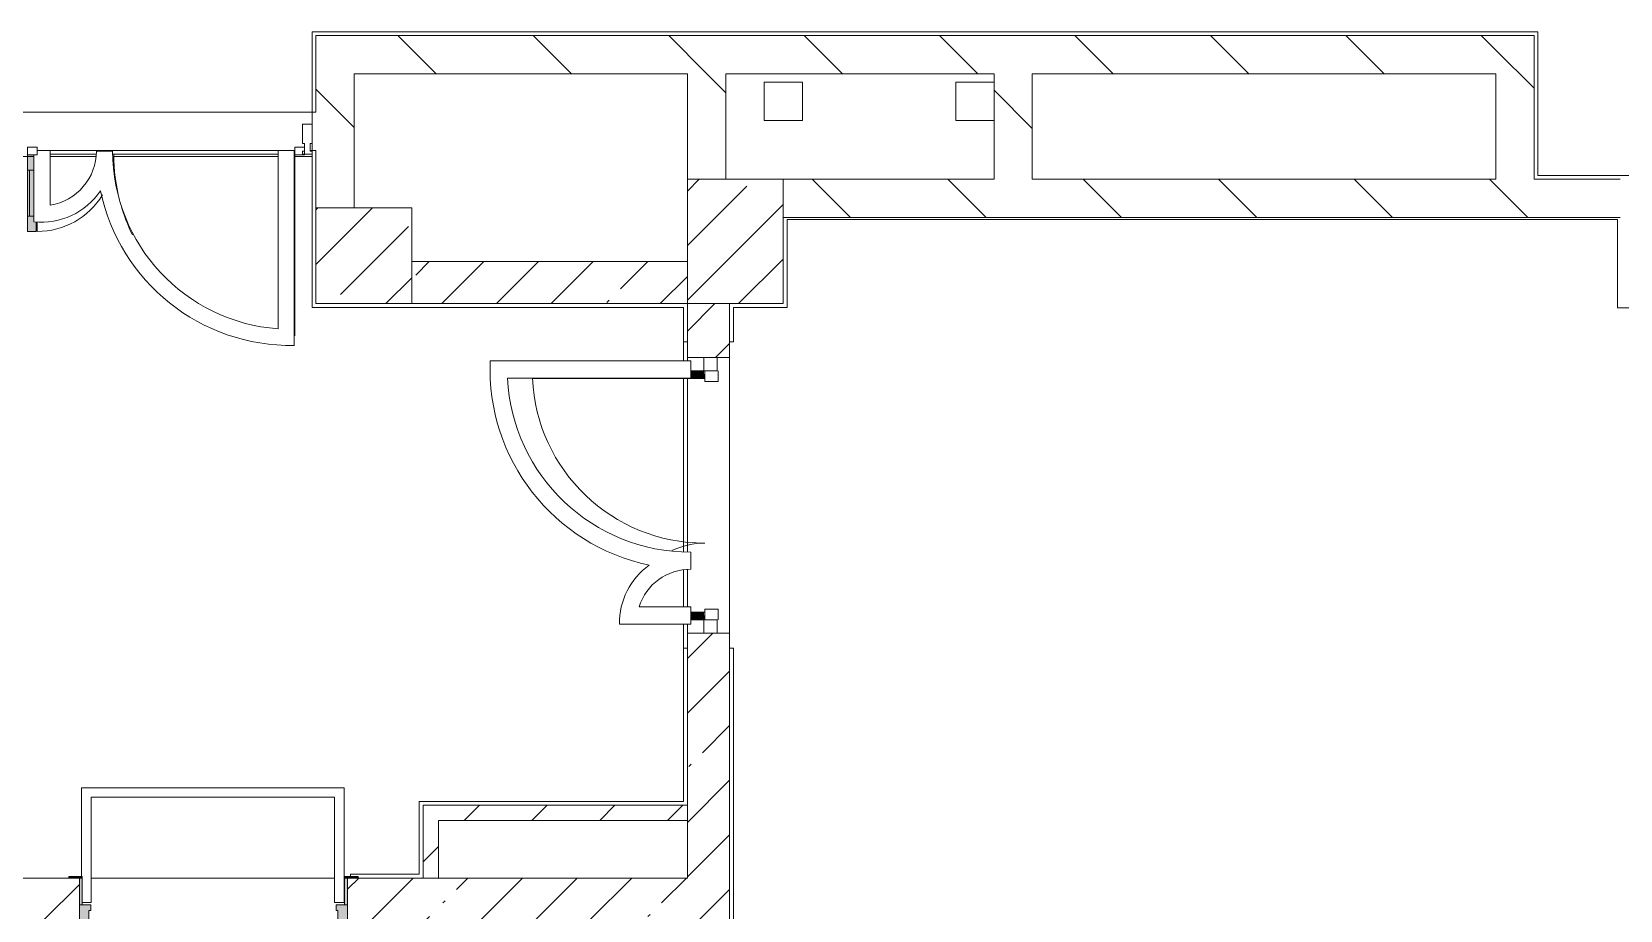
# Model space of a CAD drawing. Header units: millimetres. Extents: x 81303 to 275082, y -8553 to 29000.
# Drawn here: x 220129 to 228422, y 7732 to 12320 of the extents above; entities that cross this region are included whole.
import ezdxf

# ---------------------------------------------------------------- set-up
doc = ezdxf.new("R2010")
doc.units = ezdxf.units.MM
for name, color, linetype, lineweight, true_color in [('A-DETL-GENF-3', 7, 'Continuous', 5, 0xaaaaaa), ('A-DETL-GENF-4', 7, 'Continuous', 5, 0xe2e2e2), ('A-DOOR-2', 7, 'Continuous', 5, 0xe2e2e2), ('A-DOOR-3', 7, 'Continuous', 5, 0xaaaaaa), ('A-DOOR-FRAM-1', 7, 'Continuous', 5, 0xe2e2e2), ('A-DOOR-FRAM-3', 7, 'Continuous', 5, 0xaaaaaa), ('A-FLOR-2', 7, 'Continuous', 5, 0xaaaaaa)]:
    doc.layers.add(name, color=color, linetype=linetype, lineweight=lineweight, true_color=true_color)
for name, color, linetype, lineweight in [('A-GLAZ-CWMG-2', 7, 'Continuous', 5), ('A-WALL', 7, 'Continuous', 9), ('I-WALL-3', 7, 'Continuous', 5), ('S-COLS-3', 7, 'Continuous', 5)]:
    doc.layers.add(name, color=color, linetype=linetype, lineweight=lineweight)
pattern_1 = [(45, (148072.5, 0), (-285.1231, 285.1231), []), (45, (148357.62, 0), (-285.1231, 285.1231), [504.031, -100.806, 16.764, -84.042])]
pattern_2 = [(135, (148072.5, 0), (-353.5534, -353.5534), [])]
pattern_3 = [(45, (148072.5, 0), (-176.7767, 176.7767), [])]

# ---------------------------------------------------------------- blocks, each defined once
blk = doc.blocks.new('BSC_Колонна _Прямоугольная - 650х500-23287315-3_10_3_птичка')
at = {"layer": 'S-COLS-3'}
h = blk.add_hatch(dxfattribs=at)
h.set_pattern_fill('FP_80', color=256, style=0, pattern_type=2)
h.set_pattern_definition([(135, (11225, -75730), (-285.1231, -285.1231), []), (135, (11225, -75444.88), (-285.1231, -285.1231), [504.031, -100.806, 16.764, -84.042])])
h.paths.add_polyline_path([(325, -217), (325, 250), (-325, 250), (-325, -250), (325, -250)])
for p, q in [((325, 250), (-325, 250)), ((-325, 250), (-325, -250)), ((325, -250), (325, 250)), ((-325, -250), (325, -250))]:
    blk.add_line(p, q, dxfattribs=at)
blk = doc.blocks.new('BSC_Колонна _Прямоугольная - 500х500-V48-3_10_3_птичка')
at = {"layer": 'S-COLS-3'}
h = blk.add_hatch(dxfattribs=at)
h.set_pattern_fill('FP_81', color=256, style=0, pattern_type=2)
h.set_pattern_definition([(45, (-73790, -11150), (-285.1231, 285.1231), []), (45, (-73504.88, -11150), (-285.1231, 285.1231), [504.031, -100.806, 16.764, -84.042])])
h.paths.add_polyline_path([(-141.4, -250), (250, -250), (250, 250), (-250, 250), (-250, -250)])
for p, q in [((250, 250), (-250, 250)), ((-250, 250), (-250, -250)), ((250, -250), (250, 250)), ((-250, -250), (250, -250))]:
    blk.add_line(p, q, dxfattribs=at)
blk = doc.blocks.new('110_Дверь_СКБ_2Ст - Д-1 Лестничная клетка EIS60-24319353-3_10_3_птичка')
at = {"layer": 'A-DOOR-2'}
for points in [[(612.5, 1010), (612.5, 110), (662.5, 110), (662.5, 1010)], [(-631.1, 510), (-637.5, 510), (-637.5, 110), (-587.5, 110), (-587.5, 510)], [(712.5, 30), (697.5, 30), (697.5, -110), (712.5, -110)]]:
    blk.add_hatch(color=256, dxfattribs=at).paths.add_polyline_path(points)
h = blk.add_hatch(color=256, dxfattribs=at)
h.paths.add_polyline_path([(662.5, 110), (662.5, 60), (652.5, 60), (652.5, 30), (712.5, 30), (712.5, 110)])
h.paths.add_polyline_path([(-637.5, 110), (-687.5, 110), (-687.5, 30), (-627.5, 30), (-631.1, 60), (-637.5, 60)])
at = {"layer": 'A-DOOR-FRAM-1'}
for points in [[(-742.5, 118), (-742.5, 110), (-672.5, 110), (-672.5, 118)], [(697.5, 118), (697.5, 110), (767.5, 110), (767.5, 118)], [(-672.5, 30), (-687.5, 30), (-687.5, -110), (-672.5, -110)], [(-672.5, -110), (-742.5, -110), (-742.5, -118), (-672.5, -118)], [(697.5, -110), (697.5, -118), (767.5, -118), (767.5, -110)]]:
    blk.add_hatch(color=256, dxfattribs=at).paths.add_polyline_path(points)
at = {"layer": 'A-DOOR-3'}
for p, q in [((662.5, 1010), (612.5, 1010)), ((612.5, 1010), (612.5, 110)), ((662.5, 110), (662.5, 1010)), ((-637.5, 510), (-637.5, 110)), ((-587.5, 510), (-637.5, 510)), ((-587.5, 110), (-587.5, 510)), ((-637.5, 110), (-587.5, 110)), ((612.5, 110), (662.5, 110))]:
    blk.add_line(p, q, dxfattribs=at)
for centre, radius, start, end in [((662.5, 110), 900, 90, 180), ((-637.5, 110), 400, 360, 90)]:
    blk.add_arc(centre, radius, start, end, dxfattribs=at)
at = {"layer": 'A-DOOR-FRAM-3'}
for p, q in [((-672.5, 118), (-742.5, 118)), ((-742.5, 118), (-742.5, 110)), ((-742.5, 110), (-672.5, 110)), ((-637.5, 110), (-687.5, 110)), ((-687.5, 110), (-687.5, 30)), ((-672.5, 110), (-672.5, 118)), ((-637.5, 60), (-637.5, 110)), ((662.5, 110), (662.5, 60)), ((712.5, 110), (662.5, 110)), ((767.5, 118), (697.5, 118)), ((697.5, 118), (697.5, 110)), ((697.5, 110), (767.5, 110)), ((712.5, 30), (712.5, 110)), ((767.5, 110), (767.5, 118)), ((-687.5, 30), (-627.5, 30)), ((-672.5, 30), (-687.5, 30)), ((-687.5, 30), (-687.5, -110)), ((-672.5, -110), (-672.5, 30)), ((-627.5, 60), (-637.5, 60)), ((-627.5, 30), (-627.5, 60)), ((662.5, 60), (652.5, 60)), ((652.5, 60), (652.5, 30)), ((652.5, 30), (712.5, 30)), ((712.5, 30), (697.5, 30)), ((697.5, 30), (697.5, -110)), ((712.5, -110), (712.5, 30)), ((-672.5, -110), (-742.5, -110)), ((-742.5, -110), (-742.5, -118)), ((-742.5, -118), (-672.5, -118)), ((-687.5, -110), (-672.5, -110)), ((-672.5, -118), (-672.5, -110)), ((697.5, -110), (712.5, -110)), ((767.5, -110), (697.5, -110)), ((697.5, -110), (697.5, -118)), ((697.5, -118), (767.5, -118)), ((767.5, -118), (767.5, -110))]:
    blk.add_line(p, q, dxfattribs=at)
blk = doc.blocks.new('Прямоугольный импост - 50 x 70 мм-32306832-3_10_3_птичка')
at = {"layer": 'A-GLAZ-CWMG-2'}
for p, q in [((-70, 35), (0, 35)), ((-70, -35), (-70, 35)), ((0, 35), (0, -35)), ((0, -35), (-70, -35))]:
    blk.add_line(p, q, dxfattribs=at)
blk = doc.blocks.new('Дверь_Витражная_остекление_ - ДВН_ДАО_Главный вход_1200 в свету Д-22 _п_-32306833-3_10_3_птичка')
at = {"layer": 'A-DOOR-2'}
for points in [[(-610, -35), (-610, -30), (-650, -35), (-650, -103), (-611.7, -103), (-610, -87)], [(650, -87), (650, -30), (610, -35), (610, -103), (650, -103)]]:
    blk.add_hatch(color=256, dxfattribs=at).paths.add_polyline_path(points)
at = {"layer": 'A-DETL-GENF-3'}
for p, q in [((-650, 40), (-595, 40)), ((-595, 40), (-595, -30)), ((650, 40), (595, 40)), ((595, 40), (595, -30)), ((-610, -30), (-650, -30)), ((-595, -30), (-650, -30)), ((-650, -35), (-650, -103)), ((-610, -930), (-610, -30)), ((595, -30), (650, -30)), ((610, -30), (610, -103)), ((650, -30), (610, -30)), ((650, -103), (650, -35))]:
    blk.add_line(p, q, dxfattribs=at)
at = {"layer": 'A-DOOR-3'}
for p, q in [((-650, -103), (-650, -35)), ((650, -103), (650, -35))]:
    blk.add_line(p, q, dxfattribs=at)
for centre, radius, start, end in [((-650, -30), 900, 272.47677, 0), ((650, -30), 400, 180, 205.34539)]:
    blk.add_arc(centre, radius, start, end, dxfattribs=at)
blk = doc.blocks.new('Прямоугольный импост - 50 x 70 мм-32306835-3_10_3_птичка')
at = {"layer": 'A-GLAZ-CWMG-2'}
for p, q in [((0, 35), (-70, 35)), ((-70, 35), (-70, -35)), ((0, -35), (0, 35)), ((-70, -35), (0, -35))]:
    blk.add_line(p, q, dxfattribs=at)
blk = doc.blocks.new('Дверь_Витражная_остекление_ - В-18-32468702-3_10_3_птичка')
at = {"layer": 'A-DETL-GENF-4'}
blk.add_hatch(color=256, dxfattribs=at).paths.add_polyline_path([(689.5, 420), (677.5, 420), (677.5, 369.7), (689.5, 369.5), (689.5, 20), (722.5, 20), (722.5, 420)])
at = {"layer": 'A-DETL-GENF-3'}
for p, q in [((-672.5, 965), (-672.5, 20)), ((-672.5, 965), (-672.5, 20)), ((722.5, 420), (677.5, 420)), ((677.5, 420), (677.5, 369.7)), ((722.5, 420), (677.5, 420)), ((677.5, 420), (677.5, 369.7)), ((722.5, 420), (722.5, 20)), ((722.5, 20), (722.5, 420)), ((722.5, 340), (689.5, 340)), ((712.5, 340), (712.5, 100)), ((722.5, 100), (689.5, 100))]:
    blk.add_line(p, q, dxfattribs=at)
at = {"layer": 'A-DOOR-3'}
for p, q in [((-672.5, 965), (-672.5, 20)), ((672.5, 420), (672.5, 369.8)), ((-672.5, 20), (-722.5, 20)), ((-722.5, 20), (-722.5, -20)), ((-672.5, -20), (-672.5, 20)), ((722.5, 20), (672.5, 20)), ((672.5, 20), (672.5, -20)), ((722.5, -20), (722.5, 20)), ((-722.5, -20), (-672.5, -20)), ((672.5, -20), (722.5, -20))]:
    blk.add_line(p, q, dxfattribs=at)
for centre, radius, start, end in [((-672.5, 20), 945, 15.85424, 26.17307), ((672.5, 20), 400, 90, 148.53811), ((-672.5, 20), 945, 360, 14.43128), ((672.5, 20), 400, 177.03782, 180)]:
    blk.add_arc(centre, radius, start, end, dxfattribs=at)
blk = doc.blocks.new('Прямоугольный импост - Импост структурный с накладкой - 160мм Темный-33326242-3_10_3_птичка')
at = {"layer": 'A-GLAZ-CWMG-2'}
for p, q in [((0, 140), (-50, 140)), ((-50, 140), (-50, 40)), ((0, 40), (0, 140)), ((-50, 40), (-40, 40)), ((-40, 0), (-50, 0)), ((-50, 0), (-50, -17)), ((-40, 40), (-40, 0)), ((-10, 0), (-10, 40)), ((-10, 40), (0, 40)), ((0, 0), (-10, 0)), ((0, -17), (0, 0)), ((-50, -17), (0, -17))]:
    blk.add_line(p, q, dxfattribs=at)

msp = doc.modelspace()

# ---------------------------------------------------------------- hatches: boundary and pattern name
at = {"layer": 'I-WALL-3'}
h = msp.add_hatch(dxfattribs=at)
h.set_pattern_fill('FP_57', color=256, style=0, pattern_type=2)
h.set_pattern_definition(pattern_2)
h.paths.add_polyline_path([(227314.3, 12100), (227772.5, 12100), (227772.5, 12300), (221612.5, 12300), (221612.5, 12100), (225449.9, 12100)])
h = msp.add_hatch(dxfattribs=at)
h.set_pattern_fill('FP_57', color=256, style=0, pattern_type=2)
h.set_pattern_definition(pattern_2)
h.paths.add_polyline_path([(227972.5, 11550), (227972.5, 12300), (227772.5, 12300), (227772.5, 11550)])
h = msp.add_hatch(dxfattribs=at)
h.set_pattern_fill('FP_57', color=256, style=0, pattern_type=2)
h.set_pattern_definition(pattern_2)
h.paths.add_polyline_path([(221612.5, 11400), (221812.5, 11400), (221812.5, 12100), (221612.5, 12100), (221612.5, 11700)])
h = msp.add_hatch(dxfattribs=at)
h.set_pattern_fill('FP_57', color=256, style=0, pattern_type=2)
h.set_pattern_definition(pattern_2)
h.paths.add_polyline_path([(223552.5, 11550), (223752.5, 11550), (223752.5, 12100), (223552.5, 12100)])
h = msp.add_hatch(dxfattribs=at)
h.set_pattern_fill('FP_57', color=256, style=0, pattern_type=2)
h.set_pattern_definition(pattern_2)
h.paths.add_polyline_path([(225353, 11550), (225353, 12100), (225153, 12100), (225153, 11550)])
h = msp.add_hatch(dxfattribs=at)
h.set_pattern_fill('FP_57', color=256, style=0, pattern_type=2)
h.set_pattern_definition(pattern_2)
h.paths.add_polyline_path([(216722.5, 11700), (216826.5, 11700), (216826.5, 11900), (216722.5, 11900), (216722.5, 11799.5)])
h.paths.add_polyline_path([(218306.5, 11700), (218382.5, 11700), (218382.5, 11900), (218306.5, 11900), (218306.5, 11799.5)])
h.paths.add_polyline_path([(218902.5, 11700), (218902.5, 11900), (218882.5, 11900), (218882.5, 11700)])
h.paths.add_polyline_path([(221612.5, 11700), (221612.5, 11900), (221592.5, 11900), (221592.5, 11700)])
h = msp.add_hatch(dxfattribs=at)
h.set_pattern_fill('FP_57', color=256, style=0, pattern_type=2)
h.set_pattern_definition(pattern_2)
h.paths.add_polyline_path([(228422.5, 11350), (228422.5, 11550), (224052.5, 11550), (224052.5, 11350), (227314.3, 11350)])
h = msp.add_hatch(dxfattribs=at)
h.set_pattern_fill('FP_54', color=256, style=0, pattern_type=2)
h.set_pattern_definition(pattern_1)
h.paths.add_polyline_path([(223552.5, 10900), (223552.5, 11120), (222112.5, 11120), (222112.5, 10900)])
h = msp.add_hatch(dxfattribs=at)
h.set_pattern_fill('FP_54', color=256, style=0, pattern_type=2)
h.set_pattern_definition(pattern_1)
h.paths.add_polyline_path([(223585.5, 7900), (223772.5, 7900), (223772.5, 9179), (223552.5, 9179), (223552.5, 7900)])
h.paths.add_polyline_path([(223552.5, 10619), (223772.5, 10619), (223772.5, 10900), (223552.5, 10900)])
h = msp.add_hatch(dxfattribs=at)
h.set_pattern_fill('FP_59', color=256, style=0, pattern_type=2)
h.set_pattern_definition(pattern_3)
h.paths.add_polyline_path([(222252.5, 7900), (222252.5, 8280), (222172.5, 8280), (222172.5, 7900)])
h = msp.add_hatch(dxfattribs=at)
h.set_pattern_fill('FP_59', color=256, style=0, pattern_type=2)
h.set_pattern_definition(pattern_3)
h.paths.add_polyline_path([(223552.5, 8200), (223552.5, 8280), (222252.5, 8280), (222252.5, 8200)])
h = msp.add_hatch(dxfattribs=at)
h.set_pattern_fill('FP_54', color=256, style=0, pattern_type=2)
h.set_pattern_definition(pattern_1)
h.paths.add_polyline_path([(221832.5, 7680), (223552.5, 7680), (223552.5, 7900), (221777.5, 7900), (221777.5, 7680)])
h.paths.add_polyline_path([(220322.5, 7680), (220377.5, 7680), (220377.5, 7900), (219932.5, 7900), (219932.5, 7680), (220152.5, 7680)])
h = msp.add_hatch(dxfattribs=at)
h.set_pattern_fill('FP_54', color=256, style=0, pattern_type=2)
h.set_pattern_definition(pattern_1)
h.paths.add_polyline_path([(223585.5, 120), (223772.5, 120), (223772.5, 350), (223552.5, 350), (223552.5, 120)])
h.paths.add_polyline_path([(223585.5, 1150), (223772.5, 1150), (223772.5, 3550), (223552.5, 3550), (223552.5, 1150)])
h.paths.add_polyline_path([(223552.5, 4050), (223772.5, 4050), (223772.5, 7900), (223552.5, 7900), (223552.5, 4279.6)])

# ---------------------------------------------------------------- linework, layer by layer
at = {"layer": 'A-FLOR-2'}
for p, q in [((221592.5, 11900), (221592.5, 12320)), ((221592.5, 12320), (227991.5, 12320)), ((227991.5, 12320), (227991.5, 11570)), ((223953, 12057), (224153, 12057)), ((223953, 11857), (223953, 12057)), ((224153, 12057), (224153, 11857)), ((224953, 12057), (225153, 12057)), ((224953, 11857), (224953, 12057)), ((224153, 11857), (223953, 11857)), ((225153, 11857), (224953, 11857)), ((220225.2, 11700), (220157.5, 11700)), ((220225.2, 11413.8), (220225.2, 11700)), ((220551.2, 11697.2), (220466.5, 11697.2)), ((221499.5, 11700), (221414.8, 11700)), ((221414.8, 11700), (221414.8, 10768.9)), ((221499.5, 10681.9), (221499.5, 11700)), ((218902.5, 11669), (220140.5, 11669)), ((220140.5, 11677), (220140.5, 11327.5)), ((220464.7, 11680), (220225.2, 11680)), ((220225.2, 11669), (220463.6, 11669)), ((221414.8, 11680), (220552.2, 11680)), ((220552.8, 11669), (221414.8, 11669)), ((221499.5, 11669), (221592.5, 11669)), ((221592.5, 10880), (221592.5, 11680)), ((221592.5, 11669), (221592.5, 11680)), ((227991.5, 11570), (231623, 11570)), ((228408.5, 11340), (224073.5, 11340)), ((224073.5, 11340), (224073.5, 10880)), ((228408.5, 10879), (228408.5, 11340)), ((223532.5, 10880), (221592.5, 10880)), ((223532.5, 10880), (223532.5, 10600.7)), ((224073.5, 10880), (223793.5, 10880)), ((223793.5, 10880), (223793.5, 10700)), ((232532.5, 10879), (228408.5, 10879)), ((223552.5, 10700), (223532.5, 10700)), ((223793.5, 10700), (223772.5, 10700)), ((223569.5, 10600.7), (222522.4, 10600.7)), ((223569.5, 10510.7), (223569.5, 10600.7)), ((222612.7, 10510.7), (223569.5, 10510.7)), ((223532.5, 9604.5), (223532.5, 10510.7)), ((223569.5, 9512.6), (223569.5, 9602.6)), ((223532.5, 9316.6), (223532.5, 9509.1)), ((223569.5, 9316.6), (223300.1, 9316.6)), ((223569.5, 9226.6), (223569.5, 9316.6)), ((223197.6, 9226.6), (223569.5, 9226.6)), ((223532.5, 9226.6), (223532.5, 8300)), ((223532.5, 9100), (223552.5, 9100)), ((223772.5, 9100), (223793.5, 9100)), ((223793.5, 9100), (223793.5, 4070)), ((221759.4, 8371.9), (220389.4, 8371.9)), ((220389.4, 8371.9), (220389.4, 7908)), ((220439.4, 7771.9), (220439.4, 8321.9)), ((220439.4, 8321.9), (221709.4, 8321.9)), ((221709.4, 8321.9), (221709.4, 7771.9)), ((221759.4, 7771.9), (221759.4, 8371.9)), ((222152.5, 7920), (222152.5, 8300)), ((222152.5, 8300), (223532.5, 8300)), ((221792.5, 7908), (221792.5, 7920)), ((221792.5, 7920), (222152.5, 7920)), ((220392.5, 7771.9), (220439.4, 7771.9)), ((221709.4, 7771.9), (221759.4, 7771.9))]:
    msp.add_line(p, q, dxfattribs=at)
for centre, radius, start, end in [((220179.4, 11697.2), 287, 279.17366, 0), ((221481.9, 11697.2), 930.7, 180, 265.86869), ((220179.4, 11697.2), 371.7, 263.98747, 326.07537), ((221481.9, 11697.2), 1015.4, 191.7891, 270.99569), ((223566.5, 10557.6), 1045, 177.63591, 258.21594), ((223566.5, 10557.6), 955, 182.81459, 270.17999), ((223566.5, 9233.6), 369, 125.33508, 181.08444), ((223566.5, 9233.6), 279, 89.3839, 162.68951)]:
    msp.add_arc(centre, radius, start, end, dxfattribs=at)
at = {"layer": 'A-WALL'}
for p, q in [((223552.5, 8200), (223552.5, 8280)), ((222172.5, 7900), (222252.5, 7900))]:
    msp.add_line(p, q, dxfattribs=at)
at = {"layer": 'I-WALL-3'}
for p, q in [((227972.5, 12300), (221612.5, 12300)), ((221612.5, 12300), (221612.5, 11900)), ((227972.5, 11550), (227972.5, 12300)), ((221812.5, 12100), (223552.5, 12100)), ((221812.5, 11400), (221812.5, 12100)), ((223552.5, 12100), (223552.5, 11550)), ((223752.5, 11550), (223752.5, 12100)), ((223752.5, 12100), (225153, 12100)), ((225153, 12100), (225153, 11550)), ((225353, 12100), (227772.5, 12100)), ((225353, 11550), (225353, 12100)), ((227772.5, 12100), (227772.5, 11550)), ((218882.5, 11900), (221612.5, 11900)), ((221592.5, 11900), (221592.5, 11700)), ((221414.8, 11700), (220225.2, 11700)), ((221582.5, 11700), (221612.5, 11700)), ((221612.5, 11700), (221612.5, 11400)), ((225153, 11550), (224052.5, 11550)), ((227772.5, 11550), (225353, 11550)), ((228422.5, 11550), (227972.5, 11550)), ((224052.5, 11350), (228422.5, 11350)), ((223552.5, 11120), (222112.5, 11120)), ((222112.5, 10900), (223552.5, 10900)), ((223552.5, 10900), (223552.5, 10600.7)), ((223772.5, 10900), (223772.5, 7900)), ((223552.5, 10619), (223772.5, 10619)), ((223552.5, 9603.5), (223552.5, 10510.7)), ((223552.5, 9316.6), (223552.5, 9511)), ((223552.5, 9226.6), (223552.5, 8280)), ((223772.5, 9179), (223552.5, 9179)), ((222172.5, 8280), (222172.5, 7900)), ((223552.5, 8280), (222172.5, 8280)), ((222252.5, 7900), (222252.5, 8200)), ((222252.5, 8200), (223552.5, 8200)), ((223552.5, 8200), (223552.5, 7900)), ((220322.5, 7900), (219932.5, 7900)), ((220439.4, 7900), (221709.4, 7900)), ((222172.5, 7900), (221832.5, 7900)), ((223552.5, 7900), (222252.5, 7900)), ((223772.5, 4050), (223772.5, 7900))]:
    msp.add_line(p, q, dxfattribs=at)

# ---------------------------------------------------------------- block references
at = {"layer": 'A-DOOR-3'}
for name, p, rotation in [('Дверь_Витражная_остекление_ - В-18-32468702-3_10_3_птичка', (220830, 11697), 180), ('Дверь_Витражная_остекление_ - ДВН_ДАО_Главный вход_1200 в свету Д-22 _п_-32306833-3_10_3_птичка', (223672.5, 9899), 269.9999999999994), ('110_Дверь_СКБ_2Ст - Д-1 Лестничная клетка EIS60-24319353-3_10_3_птичка', (221090, 7790), 180)]:
    msp.add_blockref(name, p, dxfattribs=dict(at, rotation=rotation))
at = {"layer": 'A-GLAZ-CWMG-2'}
msp.add_blockref('Прямоугольный импост - Импост структурный с накладкой - 160мм Темный-33326242-3_10_3_птичка', (221592.5, 11697), dxfattribs=at)
at = {"layer": 'A-GLAZ-CWMG-2', "rotation": 89.99999999999942}
msp.add_blockref('Прямоугольный импост - 50 x 70 мм-32306835-3_10_3_птичка', (223672.5, 10619), dxfattribs=at)
at = {"layer": 'A-GLAZ-CWMG-2', "extrusion": (0, 0, -1), "rotation": 270.0000000000006}
msp.add_blockref('Прямоугольный импост - 50 x 70 мм-32306832-3_10_3_птичка', (-223672.5, 9179), dxfattribs=at)
at = {"layer": 'S-COLS-3', "rotation": 270.0000000000007}
msp.add_blockref('BSC_Колонна _Прямоугольная - 650х500-23287315-3_10_3_птичка', (223802.5, 11225), dxfattribs=at)
at = {"layer": 'S-COLS-3'}
msp.add_blockref('BSC_Колонна _Прямоугольная - 500х500-V48-3_10_3_птичка', (221862.5, 11150), dxfattribs=at)

doc.saveas('drawing.dxf')
